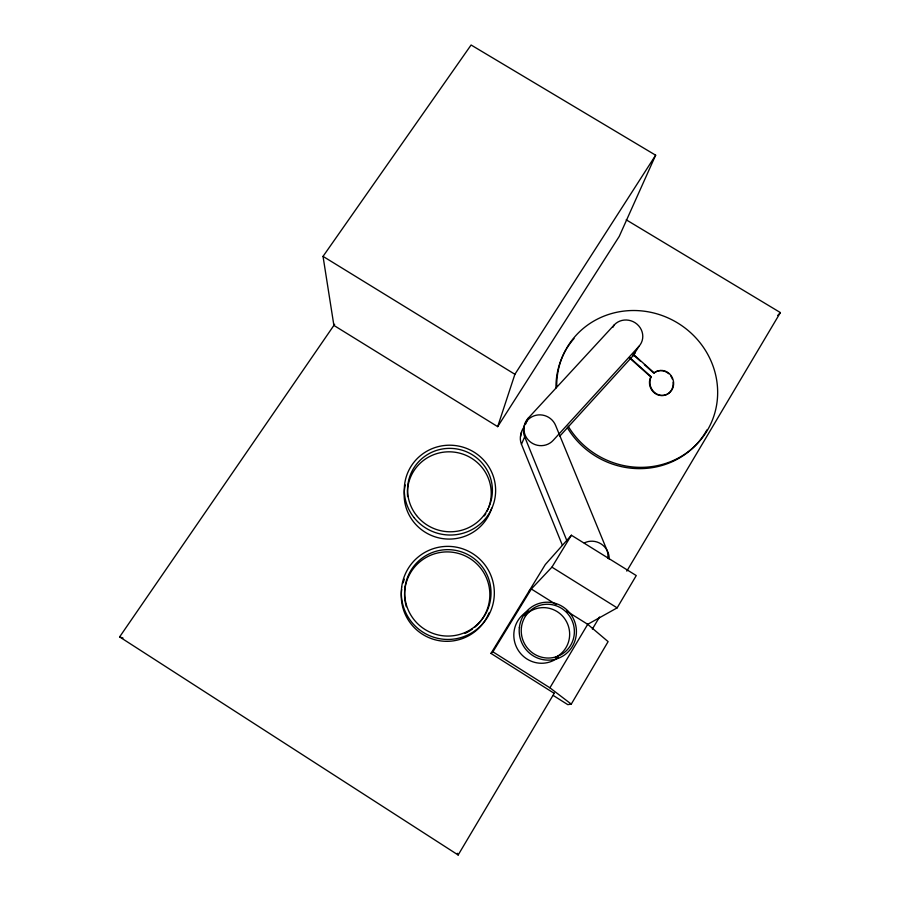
<?xml version="1.0" encoding="UTF-8"?>
<svg xmlns="http://www.w3.org/2000/svg" width="900" height="900" viewBox="0 0 900 900"><rect width="100%" height="100%" fill="white"/><g stroke="black" fill="none" stroke-linecap="round" stroke-linejoin="round"><path stroke-width="1.35" d="M497.678 426.645L514.901 374.287L655.65 155.205L471.094 45L323.032 256.376L333.889 325.406L497.678 426.645L619.245 236.385L655.65 155.205M525.735 423.956L528.097 418.309L614.194 324.945A16.414 15.491 26.1 0 1 637.065 324.202A16.414 15.491 26.1 0 1 638.955 346.32L632.959 355.871L559.564 436.399M562.365 545.231L521.46 444.274L524.689 436.815A16.751 16.189 24.2 0 1 533.925 415.89A16.751 16.189 24.2 0 1 555.592 425.396L606.668 549.461A17.19 16.718 46.3 0 1 607.837 558.18M613.001 327.184L614.194 324.945M553.286 695.486L567.788 704.644L571.275 704.115L608.107 641.621L587.711 624.319L566.561 611.077M587.464 624.454L617.153 607.86L636.255 575.561L571.387 535.23L545.299 564.559L490.973 653.411L554.197 693.337M334.654 324.281L119.621 636.908L458.156 855L554.321 693.124M592.357 629.089L599.535 617.006M626.805 571.106L780.379 312.581L626.209 219.803M629.786 357.615L651.262 376.774L650.464 377.539A12.589 11.756 69.7 0 0 655.155 393.48A12.589 11.756 69.7 0 0 670.579 391.32M651.262 376.774L650.914 377.359A12.6 11.768 69.7 0 0 660.971 395.348A12.6 11.768 69.7 0 0 673.178 379.991A12.6 11.768 69.7 0 0 654.773 372.499L654.289 372.971L632.835 353.824M571.275 704.115L549.911 687.803L587.711 624.319M528.637 591.817L551.925 567.146L571.387 535.23M490.973 653.411L492.907 651.825L531.304 588.994L555.986 604.451M638.955 346.32L553.163 440.392A16.751 16.178 24.2 0 1 529.627 441.349A16.751 16.178 24.2 0 1 528.097 418.309M777.712 315.484L780.379 312.581M119.621 636.908L123.008 638.055M323.032 256.376L514.901 374.287M551.925 567.146L617.153 607.86M492.907 651.825L549.911 687.803M633.904 355.365L640.192 360.979M644.389 364.725L653.839 373.151L654.322 372.679A12.589 11.756 69.7 0 1 668.745 373.725M629.359 357.817L650.812 376.942M457.324 853.29L458.156 855M524.689 436.815L566.91 540.765M558.293 657.439A27.81 27.259 64.6 0 1 518.355 650.486A27.81 27.259 64.6 0 1 528.221 610.954M524.79 615.735A26.291 25.762 63.9 0 1 564.457 618.401A26.291 25.762 63.9 0 1 555.401 657.405M489.004 612.9A45.608 45.529 67.7 0 1 401.681 589.444M403.065 582.964A45.608 45.529 67.7 0 1 404.348 579.195M406.339 606.701A42.705 42.626 64 0 1 429.66 555.66A42.705 42.626 64 0 1 483.356 571.984A42.705 42.626 64 0 1 474.491 627.424M472.298 629.134A42.705 42.626 64 0 1 465.03 633.386M491.681 508.196A44.775 43.999 11.3 0 1 437.355 537.514A44.775 43.999 11.3 0 1 405.27 484.954M488.171 508.736A41.929 41.186 11.4 0 1 487.069 511.189M485.786 513.585A41.929 41.186 11.4 0 1 484.358 515.891M407.621 496.564A41.929 41.186 11.4 0 1 454.736 452.194A41.929 41.186 11.4 0 1 488.666 507.488M521.46 444.274A16.335 15.806 24.4 0 1 521.618 432.113M584.28 542.959A17.201 16.729 46.8 0 1 609.188 559.136M670.883 376.178A12.589 11.756 69.7 0 1 672.367 379.091M673.099 382.286A12.589 11.756 69.7 0 1 671.186 390.476M520.74 436.241A16.324 15.795 24.3 0 1 523.913 427.275M635.197 352.609A16.009 15.143 26.2 0 1 632.959 355.871M706.939 429.896A81.079 77.029 30.1 0 1 638.291 468.63A81.079 77.029 30.1 0 1 567.337 427.68M555.952 388.069A81.079 77.029 30.1 0 1 566.19 349.391M566.876 348.255A81.079 77.029 30.1 0 1 574.02 338.535M556.729 386.404A81.472 77.377 30 0 1 663.66 316.103A81.472 77.377 30 0 1 699.604 441.101A81.472 77.377 30 0 1 568.17 426.195M521.392 627.761A27.011 26.46 62.9 0 0 558.495 655.954A27.011 26.46 62.9 0 0 563.535 609.739A27.011 26.46 62.9 0 0 521.392 627.761M519.356 627.525A29.093 28.496 62.9 0 0 559.316 657.889A29.093 28.496 62.9 0 0 564.739 608.107A29.093 28.496 62.9 0 0 519.356 627.525M405 587.408A43.234 43.166 58.4 0 0 464.603 632.711A43.234 43.166 58.4 0 0 473.929 558.461A43.234 43.166 58.4 0 0 405 587.408M401.681 587.048A46.564 46.485 58.5 0 0 465.885 635.827A46.564 46.485 58.5 0 0 475.909 555.851A46.564 46.485 58.5 0 0 401.681 587.048M416.554 515.52A42.446 41.681 11.5 0 0 489.308 505.969A42.446 41.681 11.5 0 0 444.071 448.729A42.446 41.681 11.5 0 0 416.554 515.52M413.989 517.545A45.709 44.887 11.4 0 0 492.322 507.206A45.709 44.887 11.4 0 0 443.576 445.601A45.709 44.887 11.4 0 0 413.989 517.545"/></g></svg>
